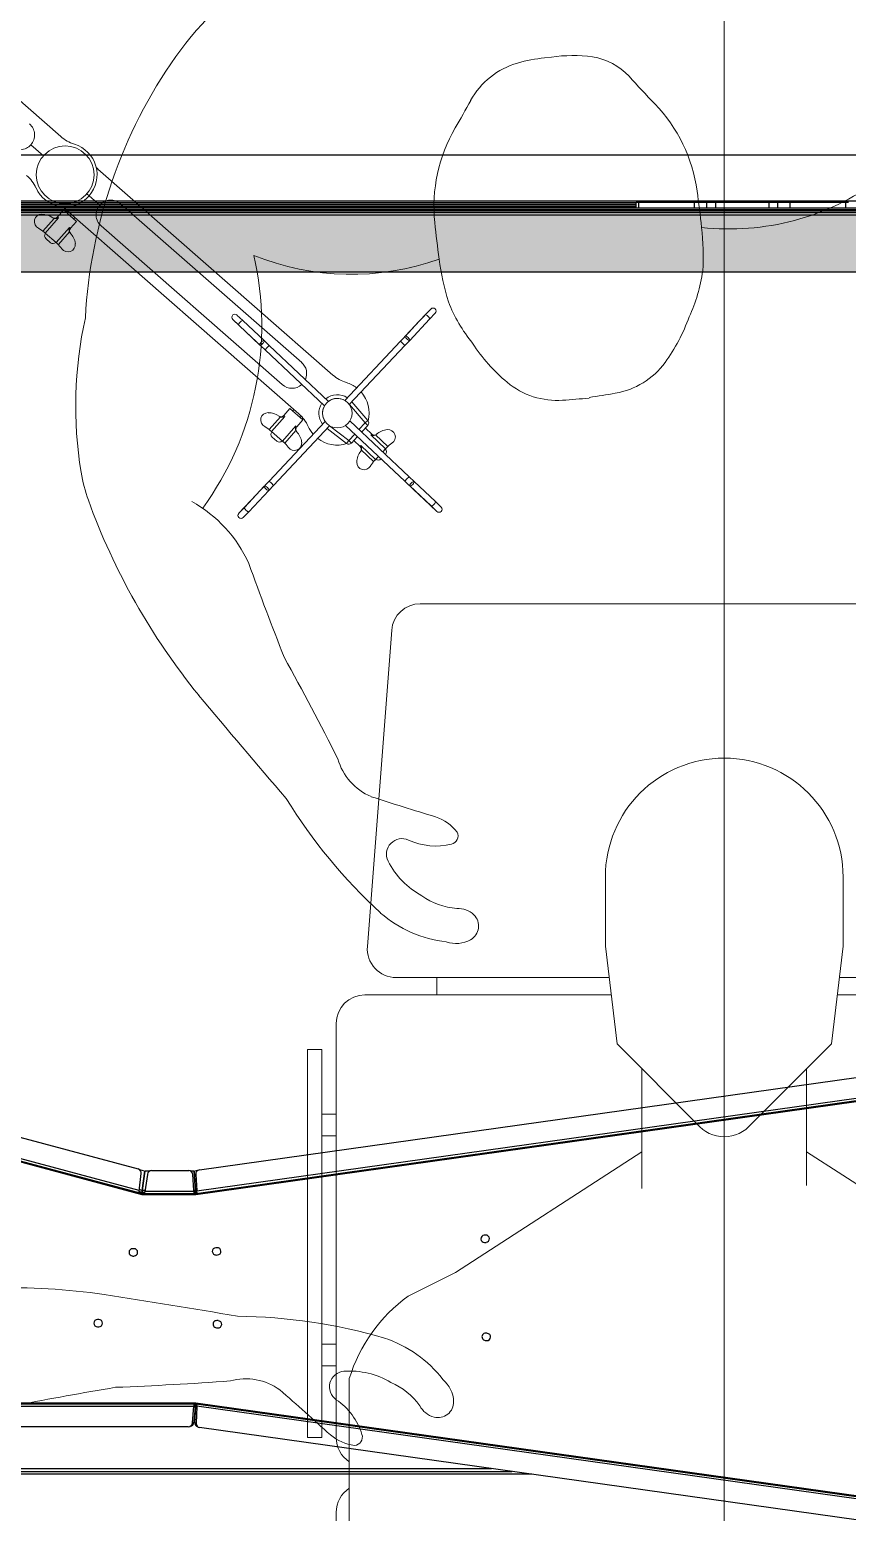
# Model space of a CAD drawing. Header units: millimetres. Extents: x 2822564 to 2991989, y -324396 to -253399.
# Drawn here: x 2904392 to 2904969, y -310681 to -309636 of the extents above; entities that cross this region are included whole.
import ezdxf

# ---------------------------------------------------------------- set-up
doc = ezdxf.new("R2010")
doc.units = ezdxf.units.MM
doc.linetypes.add('12017_XPLAN_GROUND$0$HIDDEN', pattern=[0.375, 0.25, -0.125])
for name, color, linetype, lineweight in [("'new furniture'", 252, 'Continuous', 9), ('ARCHMED-Fur-S', 8, 'Continuous', 9), ('bed', 31, 'Continuous', 5), ('coton tak bazo', 191, 'Continuous', 5), ('KATCHIN', 253, '12017_XPLAN_GROUND$0$HIDDEN', 5)]:
    doc.layers.add(name, color=color, linetype=linetype, lineweight=lineweight)
doc.layers.add('LAF Detail', color=7, linetype='Continuous')
doc.styles.add('DIM METRES', font='italic8.shx', dxfattribs={"width": 0.53})
doc.styles.add('متر', font='italic.shx')
doc.dimstyles.new('metres', dxfattribs={"dimtxt": 0.18, "dimasz": 0.05, "dimexe": 0.1, "dimexo": 0.1, "dimgap": 0.01, "dimtad": 0, "dimzin": 0, "dimdsep": 46, "dimtxsty": 'DIM METRES', "dimcen": 0.09, "dimclrd": 256, "dimclre": 256, "dimclrt": 3, "dimadec": 0, "dimazin": 0, "dimtfac": 1, "dimtofl": 0, "dimtmove": 0, "dimatfit": 3, "dimfxl": 1, "dimtolj": 1, "dimtzin": 0, "dimarcsym": 0})

# ---------------------------------------------------------------- blocks, each defined once
blk = doc.blocks.new('fff')
at = {"layer": 'coton tak bazo', "ltscale": 0.039792}
blk.add_line((-1.2521, -0.1153), (-1.3038, -0.0699), dxfattribs=at)
at = {"layer": 'coton tak bazo', "ltscale": 0.007934}
for p, q in [((-1.2663, -0.131), (-1.2766, -0.122)), ((-1.2766, -0.122), (-1.2663, -0.131))]:
    blk.add_line(p, q, dxfattribs=at)
at = {"layer": 'coton tak bazo', "ltscale": 0.148429}
blk.add_line((-1.2218, -0.1419), (-1.0288, -0.3108), dxfattribs=at)
at = {"layer": 'coton tak bazo', "ltscale": 0.0014}
blk.add_line((-1.2306, -0.1622), (-1.2288, -0.1638), dxfattribs=at)
blk.add_line((-1.2306, -0.1622), (-1.2288, -0.1638), dxfattribs=at)
at = {"layer": 'coton tak bazo', "ltscale": 0.006708}
for p, q in [((-1.2288, -0.1638), (-1.2201, -0.1715)), ((-1.2201, -0.1715), (-1.2288, -0.1638))]:
    blk.add_line(p, q, dxfattribs=at)
at = {"layer": 'coton tak bazo', "ltscale": 0.008026}
for p, q in [((-1.2668, -0.1928), (-1.2576, -0.1824)), ((-1.254, -0.2039), (-1.2449, -0.1935)), ((-1.081, -0.3556), (-1.0719, -0.3451)), ((-1.0683, -0.3667), (-1.0592, -0.3563)), ((-0.9838, -0.3695), (-0.9939, -0.36)), ((-0.9954, -0.3818), (-1.0055, -0.3723))]:
    blk.add_line(p, q, dxfattribs=at)
at = {"layer": 'coton tak bazo', "ltscale": 0.009625}
for p, q in [((-1.2648, -0.1944), (-1.2539, -0.1819)), ((-1.2559, -0.2022), (-1.245, -0.1897)), ((-1.0791, -0.3572), (-1.0682, -0.3447)), ((-1.0702, -0.365), (-1.0592, -0.3525)), ((-0.9855, -0.3713), (-0.9976, -0.3599)), ((-0.9937, -0.38), (-1.0058, -0.3686))]:
    blk.add_line(p, q, dxfattribs=at)
at = {"layer": 'coton tak bazo'}
for p, q in [((-1.2576, -0.1824), (-1.2572, -0.1825)), ((-1.2559, -0.1825), (-1.2553, -0.1824)), ((-1.2553, -0.1824), (-1.2548, -0.1823)), ((-1.2548, -0.1823), (-1.2539, -0.1819)), ((-1.2572, -0.1825), (-1.2567, -0.1825)), ((-1.2567, -0.1825), (-1.2563, -0.1825)), ((-1.2563, -0.1825), (-1.2559, -0.1825)), ((-1.2453, -0.1918), (-1.2452, -0.1912)), ((-1.2452, -0.1922), (-1.2453, -0.1918)), ((-1.2452, -0.1907), (-1.245, -0.1897)), ((-1.2452, -0.1912), (-1.2452, -0.1907)), ((-1.2452, -0.1926), (-1.2452, -0.1922)), ((-1.2451, -0.193), (-1.2452, -0.1926)), ((-1.2449, -0.1935), (-1.2451, -0.193)), ((-1.0719, -0.3451), (-1.0714, -0.3453)), ((-1.0714, -0.3453), (-1.071, -0.3453)), ((-1.071, -0.3453), (-1.0706, -0.3453)), ((-1.0706, -0.3453), (-1.0701, -0.3453)), ((-1.0701, -0.3453), (-1.0696, -0.3452)), ((-1.0696, -0.3452), (-1.0691, -0.3451)), ((-1.0691, -0.3451), (-1.0682, -0.3447)), ((-1.0595, -0.3535), (-1.0592, -0.3525)), ((-1.0595, -0.354), (-1.0595, -0.3535)), ((-1.0595, -0.3546), (-1.0595, -0.354)), ((-1.0595, -0.355), (-1.0595, -0.3546)), ((-1.0595, -0.3554), (-1.0595, -0.355)), ((-1.0594, -0.3558), (-1.0595, -0.3554)), ((-1.0592, -0.3563), (-1.0594, -0.3558)), ((-0.9967, -0.3602), (-0.9976, -0.3599)), ((-0.9962, -0.3603), (-0.9967, -0.3602)), ((-0.9956, -0.3603), (-0.9962, -0.3603)), ((-0.9952, -0.3603), (-0.9956, -0.3603)), ((-0.9948, -0.3603), (-0.9952, -0.3603)), ((-0.9943, -0.3602), (-0.9948, -0.3603)), ((-0.9939, -0.36), (-0.9943, -0.3602)), ((-1.0054, -0.3695), (-1.0058, -0.3686)), ((-1.0055, -0.3723), (-1.0053, -0.3719)), ((-1.0053, -0.37), (-1.0054, -0.3695)), ((-1.0053, -0.3706), (-1.0053, -0.37)), ((-1.0052, -0.371), (-1.0053, -0.3706)), ((-1.0053, -0.3714), (-1.0052, -0.371)), ((-1.0053, -0.3719), (-1.0053, -0.3714))]:
    blk.add_line(p, q, dxfattribs=at)
at = {"layer": 'coton tak bazo', "ltscale": 0.004428}
for p, q in [((-1.2497, -0.1755), (-1.2548, -0.1812)), ((-1.2391, -0.1848), (-1.2442, -0.1905)), ((-1.0534, -0.3476), (-1.0585, -0.3533))]:
    blk.add_line(p, q, dxfattribs=at)
at = {"layer": 'coton tak bazo', "ltscale": 0.008167}
for p, q in [((-1.2497, -0.1755), (-1.2391, -0.1848)), ((-1.0534, -0.3476), (-1.064, -0.3383))]:
    blk.add_line(p, q, dxfattribs=at)
at = {"layer": 'coton tak bazo', "ltscale": 0.14843}
blk.add_line((-1.0567, -0.3427), (-1.2496, -0.1737), dxfattribs=at)
at = {"layer": 'coton tak bazo', "ltscale": 0.00079851}
for p, q in [((-1.2466, -0.1764), (-1.2475, -0.1775)), ((-1.2405, -0.1817), (-1.2414, -0.1828))]:
    blk.add_line(p, q, dxfattribs=at)
at = {"layer": 'coton tak bazo', "ltscale": 0.114333}
for p, q in [((-1.0544, -0.3005), (-1.203, -0.1703)), ((-1.219, -0.1885), (-1.0703, -0.3187))]:
    blk.add_line(p, q, dxfattribs=at)
at = {"layer": 'coton tak bazo', "ltscale": 0.000658289}
for p, q in [((-1.2657, -0.1937), (-1.2648, -0.1944)), ((-1.0693, -0.3658), (-1.0702, -0.365))]:
    blk.add_line(p, q, dxfattribs=at)
at = {"layer": 'coton tak bazo', "ltscale": 0.00685}
for p, q in [((-1.2648, -0.1944), (-1.2559, -0.2022)), ((-1.0702, -0.365), (-1.0791, -0.3572))]:
    blk.add_line(p, q, dxfattribs=at)
at = {"layer": 'coton tak bazo', "ltscale": 0.002916}
blk.add_line((-1.2605, -0.2023), (-1.2643, -0.1989), dxfattribs=at)
at = {"layer": 'coton tak bazo', "ltscale": 0.000658264}
blk.add_line((-1.2559, -0.2022), (-1.2551, -0.203), dxfattribs=at)
at = {"layer": 'coton tak bazo', "ltscale": 0.008443}
blk.add_line((-1.1109, -0.2653), (-1.1003, -0.2753), dxfattribs=at)
at = {"layer": 'coton tak bazo', "ltscale": 0.003829}
for p, q in [((-1.1061, -0.2698), (-1.1109, -0.2653)), ((-0.953, -0.2615), (-0.9485, -0.2567)), ((-1.0978, -0.4229), (-1.1023, -0.4277)), ((-0.9447, -0.4146), (-0.9399, -0.4191))]:
    blk.add_line(p, q, dxfattribs=at)
at = {"layer": 'coton tak bazo', "ltscale": 0.003855}
for p, q in [((-1.1026, -0.2662), (-1.1075, -0.2616)), ((-0.9494, -0.265), (-0.9448, -0.2602)), ((-0.9482, -0.4182), (-0.9434, -0.4228))]:
    blk.add_line(p, q, dxfattribs=at)
at = {"layer": 'coton tak bazo', "ltscale": 0.01382}
for p, q in [((-1.0852, -0.2825), (-1.1026, -0.2662)), ((-1.0887, -0.2862), (-1.1061, -0.2698)), ((-0.9621, -0.3982), (-0.9447, -0.4146)), ((-0.9656, -0.4018), (-0.9482, -0.4182))]:
    blk.add_line(p, q, dxfattribs=at)
at = {"layer": 'coton tak bazo', "ltscale": 0.013819}
for p, q in [((-0.9694, -0.2789), (-0.953, -0.2615)), ((-0.9658, -0.2824), (-0.9494, -0.265)), ((-1.0851, -0.402), (-1.1014, -0.4194)), ((-1.0814, -0.4055), (-1.0978, -0.4229))]:
    blk.add_line(p, q, dxfattribs=at)
at = {"layer": 'coton tak bazo', "ltscale": 0.006954}
for p, q in [((-0.9667, -0.2761), (-0.9585, -0.2673)), ((-1.0915, -0.2835), (-1.1003, -0.2753)), ((-1.0878, -0.4049), (-1.096, -0.4136)), ((-0.9627, -0.4046), (-0.954, -0.4128))]:
    blk.add_line(p, q, dxfattribs=at)
at = {"layer": 'coton tak bazo', "ltscale": 0.008444}
blk.add_line((-0.9485, -0.2567), (-0.9585, -0.2673), dxfattribs=at)
at = {"layer": 'coton tak bazo', "ltscale": 0.005609}
blk.add_line((-0.9734, -0.2831), (-0.9667, -0.2761), dxfattribs=at)
at = {"layer": 'coton tak bazo', "ltscale": 0.005608}
blk.add_line((-1.0845, -0.2902), (-1.0915, -0.2835), dxfattribs=at)
at = {"layer": 'coton tak bazo', "ltscale": 0.0033}
for p, q in [((-1.0811, -0.2865), (-1.0852, -0.2825)), ((-0.9697, -0.2865), (-0.9658, -0.2824))]:
    blk.add_line(p, q, dxfattribs=at)
at = {"layer": 'coton tak bazo', "ltscale": 0.001387}
for p, q in [((-1.0829, -0.2884), (-1.0845, -0.2902)), ((-0.9716, -0.2847), (-0.9734, -0.2831)), ((-1.0792, -0.3996), (-1.0775, -0.4013)), ((-0.968, -0.396), (-0.9663, -0.3942))]:
    blk.add_line(p, q, dxfattribs=at)
at = {"layer": 'coton tak bazo', "ltscale": 0.03879}
blk.add_line((-1.0357, -0.3361), (-1.0845, -0.2902), dxfattribs=at)
at = {"layer": 'coton tak bazo', "ltscale": 0.00153}
for p, q in [((-1.0829, -0.2884), (-1.0811, -0.2865)), ((-0.9716, -0.2847), (-0.9697, -0.2865)), ((-0.968, -0.396), (-0.9698, -0.3979))]:
    blk.add_line(p, q, dxfattribs=at)
at = {"layer": 'coton tak bazo', "ltscale": 0.038744}
blk.add_line((-1.0323, -0.3324), (-1.0811, -0.2865), dxfattribs=at)
at = {"layer": 'coton tak bazo', "ltscale": 0.038594}
blk.add_line((-1.0191, -0.3317), (-0.9734, -0.2831), dxfattribs=at)
at = {"layer": 'coton tak bazo', "ltscale": 0.038571}
blk.add_line((-1.0154, -0.3351), (-0.9697, -0.2865), dxfattribs=at)
at = {"layer": 'coton tak bazo', "ltscale": 0.004429}
blk.add_line((-1.064, -0.3383), (-1.0691, -0.344), dxfattribs=at)
at = {"layer": 'coton tak bazo', "ltscale": 0.000879089}
blk.add_line((-1.0608, -0.3391), (-1.0618, -0.3403), dxfattribs=at)
at = {"layer": 'coton tak bazo', "ltscale": 0.01156}
blk.add_line((-1.0153, -0.335), (-1.0023, -0.3501), dxfattribs=at)
at = {"layer": 'coton tak bazo', "ltscale": 0.011741}
blk.add_line((-1.0133, -0.3328), (-1, -0.3482), dxfattribs=at)
at = {"layer": 'coton tak bazo', "ltscale": 0.038835}
blk.add_line((-1.0351, -0.349), (-1.0812, -0.3978), dxfattribs=at)
at = {"layer": 'coton tak bazo', "ltscale": 0.038803}
blk.add_line((-1.0315, -0.3525), (-1.0775, -0.4013), dxfattribs=at)
at = {"layer": 'coton tak bazo', "ltscale": 0.000811807}
blk.add_line((-1.0548, -0.3445), (-1.0557, -0.3456), dxfattribs=at)
at = {"layer": 'coton tak bazo', "ltscale": 0.011441}
blk.add_line((-1.0315, -0.3525), (-1.0158, -0.3645), dxfattribs=at)
at = {"layer": 'coton tak bazo', "ltscale": 0.038664}
blk.add_line((-1.0184, -0.3521), (-0.9698, -0.3979), dxfattribs=at)
at = {"layer": 'coton tak bazo', "ltscale": 0.038608}
blk.add_line((-1.0149, -0.3485), (-0.9663, -0.3942), dxfattribs=at)
at = {"layer": 'coton tak bazo', "ltscale": 0.004314}
for p, q in [((-1.0023, -0.3501), (-1.0074, -0.3556)), ((-1.0001, -0.3522), (-1.0052, -0.3576))]:
    blk.add_line(p, q, dxfattribs=at)
at = {"layer": 'coton tak bazo', "ltscale": 0.00175}
for p, q in [((-1.0023, -0.3501), (-1, -0.3482)), ((-1.0023, -0.3501), (-1.0001, -0.3522)), ((-1.0177, -0.3669), (-1.0158, -0.3645)), ((-1.0158, -0.3645), (-1.0136, -0.3666))]:
    blk.add_line(p, q, dxfattribs=at)
at = {"layer": 'coton tak bazo', "ltscale": 0.000657886}
blk.add_line((-1.0791, -0.3572), (-1.08, -0.3565), dxfattribs=at)
at = {"layer": 'coton tak bazo', "ltscale": 0.002917}
blk.add_line((-1.0785, -0.3617), (-1.0748, -0.3651), dxfattribs=at)
at = {"layer": 'coton tak bazo', "ltscale": 0.011621}
blk.add_line((-1.0336, -0.3547), (-1.0177, -0.3669), dxfattribs=at)
at = {"layer": 'coton tak bazo', "ltscale": 0.004195}
for p, q in [((-1.0109, -0.3592), (-1.0158, -0.3645)), ((-1.0086, -0.3613), (-1.0136, -0.3666))]:
    blk.add_line(p, q, dxfattribs=at)
at = {"layer": 'coton tak bazo', "ltscale": 0.004149}
blk.add_line((-1.0117, -0.3645), (-1.0065, -0.3694), dxfattribs=at)
at = {"layer": 'coton tak bazo', "ltscale": 0.004148}
blk.add_line((-1.002, -0.3543), (-0.9968, -0.3592), dxfattribs=at)
at = {"layer": 'coton tak bazo', "ltscale": 0.002026}
blk.add_line((-0.9879, -0.3739), (-0.9855, -0.3713), dxfattribs=at)
at = {"layer": 'coton tak bazo', "ltscale": 5.97837e-05}
blk.add_line((-0.9857, -0.3759), (-0.9857, -0.376), dxfattribs=at)
at = {"layer": 'coton tak bazo', "ltscale": 0.000658272}
for p, q in [((-0.9855, -0.3713), (-0.9848, -0.3705)), ((-0.9944, -0.3808), (-0.9937, -0.38))]:
    blk.add_line(p, q, dxfattribs=at)
at = {"layer": 'coton tak bazo', "ltscale": 0.001907}
blk.add_line((-0.9937, -0.38), (-0.9914, -0.3776), dxfattribs=at)
at = {"layer": 'coton tak bazo', "ltscale": 0.005607}
for p, q in [((-1.0812, -0.3978), (-1.0878, -0.4049)), ((-0.9698, -0.3979), (-0.9627, -0.4046))]:
    blk.add_line(p, q, dxfattribs=at)
at = {"layer": 'coton tak bazo', "ltscale": 0.003358}
for p, q in [((-1.0775, -0.4013), (-1.0814, -0.4055)), ((-0.9663, -0.3942), (-0.9621, -0.3982))]:
    blk.add_line(p, q, dxfattribs=at)
at = {"layer": 'coton tak bazo', "ltscale": 0.001529}
blk.add_line((-1.0792, -0.3996), (-1.0812, -0.3978), dxfattribs=at)
at = {"layer": 'coton tak bazo', "ltscale": 0.008414}
for p, q in [((-0.9434, -0.4228), (-0.954, -0.4128)), ((-1.106, -0.4242), (-1.096, -0.4136))]:
    blk.add_line(p, q, dxfattribs=at)
at = {"layer": 'coton tak bazo', "ltscale": 0.003856}
blk.add_line((-1.1014, -0.4194), (-1.106, -0.4242), dxfattribs=at)
at = {"layer": 'coton tak bazo'}
for centre, radius in [((-1.2485, -0.1466), 0.0237), ((-1.0252, -0.3421), 0.0121)]:
    blk.add_circle(centre, radius, dxfattribs=at)
for centre, radius, start, end in [((-1.2857, -0.114), 0.0121, 318.7602, 48.7613), ((-1.2322, -0.0925), 0.0302, 228.7608, 253.1565), ((-1.2485, -0.1466), 0.0262, 318.7621, 73.1551), ((-1.2857, -0.114), 0.0121, 228.7608, 318.7608), ((-1.1984, -0.1152), 0.0354, 226.0764, 228.7564), ((-1.3, -0.1698), 0.0302, 24.365, 48.7608), ((-1.2485, -0.1466), 0.0262, 204.365, 318.7608), ((-1.211, -0.1794), 0.0121, 48.7933, 138.7964), ((-1.2677, -0.185), 0.00607, 90.0033, 243.0268), ((-1.2677, -0.1942), 0.0153, 53.6495, 90.0033), ((-1.2571, -0.1792), 0.00302, 234.611, 318.795), ((-1.2567, -0.1792), 0.00325, 233.6753, 253.1711), ((-1.2597, -0.1888), 0.00902, 49.8321, 57.0858), ((-1.2729, -0.2004), 0.0354, 48.8206, 51.5034), ((-1.211, -0.1794), 0.0121, 138.7938, 228.7959), ((-1.2832, -0.2137), 0.0266, 48.7949, 61.2835), ((-1.251, -0.1964), 0.00902, 40.5019, 47.7607), ((-1.2419, -0.1925), 0.00302, 138.7949, 222.9787), ((-1.2419, -0.1921), 0.00325, 204.4201, 223.9129), ((-1.2553, -0.205), 0.0153, 7.5864, 43.9404), ((-1.2623, -0.1967), 0.00302, 138.7949, 228.7949), ((-1.2585, -0.2), 0.00302, 228.7949, 318.7949), ((-1.2726, -0.223), 0.0266, 36.3062, 48.7949), ((-1.2462, -0.2038), 0.00607, 214.563, 7.5864), ((-1.1092, -0.2634), 0.00252, 133.8419, 226.6625), ((-1.1092, -0.2634), 0.00252, 46.761, 133.9201), ((-0.9467, -0.2584), 0.00252, 43.8419, 136.6625), ((-0.9467, -0.2584), 0.00252, 316.761, 43.9201), ((-1.0624, -0.3096), 0.0121, 336.0537, 48.7964), ((-1.0089, -0.2881), 0.0302, 228.795, 253.1905), ((-1.0624, -0.3096), 0.0121, 228.7939, 311.8127), ((-1.0252, -0.3421), 0.0151, 57.1304, 128.3016), ((-1.0252, -0.3421), 0.0262, 52.6973, 73.1865), ((-1.0252, -0.3421), 0.0262, 345.9984, 41.6625), ((-1.0252, -0.3421), 0.0151, 147.4929, 217.0856), ((-1.0252, -0.3421), 0.0121, 150.2336, 214.6462), ((-1.0252, -0.3421), 0.0121, 59.7759, 125.2715), ((-1.0819, -0.3477), 0.00607, 90.0033, 243.0268), ((-1.0819, -0.357), 0.0153, 53.6494, 90.0033), ((-1.0713, -0.342), 0.00302, 234.6111, 318.7949), ((-1.071, -0.342), 0.00325, 233.6769, 253.1697), ((-1.074, -0.3516), 0.00902, 49.8291, 57.0879), ((-1.0653, -0.3592), 0.00902, 40.504, 47.7577), ((-1.0766, -0.3654), 0.0302, 24.3992, 48.7948), ((-1.0023, -0.3501), 0.00302, 316.7134, 40.8222), ((-1.0975, -0.3765), 0.0266, 48.7949, 61.2835), ((-1.0766, -0.3595), 0.00302, 138.7949, 228.7949), ((-1.0728, -0.3628), 0.00302, 228.7949, 318.7949), ((-1.0562, -0.3553), 0.00302, 138.7948, 222.9788), ((-1.0562, -0.3549), 0.00325, 204.4187, 223.9145), ((-1.0696, -0.3678), 0.0153, 7.5864, 43.9403), ((-1.0252, -0.3421), 0.0262, 204.4019, 221.1794), ((-1.0252, -0.3421), 0.0262, 232.214, 287.432), ((-1.0252, -0.3421), 0.0262, 300.7752, 301.0935), ((-1.0252, -0.3421), 0.0262, 332.3364, 332.6524), ((-0.9912, -0.3662), 0.00902, 128.4204, 135.6792), ((-0.9947, -0.357), 0.00302, 226.7134, 310.8972), ((-0.9951, -0.357), 0.00325, 292.3386, 311.8314), ((-0.9827, -0.3708), 0.0153, 95.505, 131.8589), ((-0.9836, -0.3616), 0.00607, 302.4815, 95.505), ((-1.0868, -0.3857), 0.0266, 36.3062, 48.7949), ((-1.0604, -0.3666), 0.00607, 214.563, 7.5864), ((-1.0158, -0.3645), 0.00302, 232.6047, 316.7134), ((-0.994, -0.3828), 0.0153, 141.568, 177.9219), ((-0.9991, -0.3746), 0.00902, 137.7506, 145.0043), ((-1.0085, -0.3716), 0.00302, 322.5295, 46.7135), ((-1.0085, -0.3713), 0.00325, 321.5938, 341.0896), ((-0.9879, -0.3738), 0.00302, 316.7134, 46.7134), ((-0.9654, -0.3887), 0.0266, 124.2248, 136.7134), ((-1.0032, -0.3825), 0.00607, 177.9219, 330.9453), ((-0.9751, -0.399), 0.0266, 136.7134, 149.2021), ((-0.9913, -0.3775), 0.00302, 226.7134, 314.7652), ((-1.1042, -0.426), 0.00252, 136.761, 223.9201), ((-0.9417, -0.4209), 0.00252, 226.761, 313.9201), ((-0.9416, -0.4209), 0.00252, 313.8419, 46.6625), ((-1.1042, -0.426), 0.00252, 223.8419, 316.6625)]:
    blk.add_arc(centre, radius, start, end, dxfattribs=at)
for centre, major_axis, start_param, end_param in [((-1.1043, -0.268), (-0.00175, -0.00182), 4.666969, 6.286614), ((-1.1043, -0.268), (0.00175, 0.00182), 0.003429, 1.525376), ((-0.9512, -0.2633), (0.00182, -0.00175), 0.003429, 3.145021), ((-0.9676, -0.2806), (0.00182, -0.00175), 3.145021, 4.666969), ((-0.9676, -0.2806), (0.00182, -0.00175), 0.003429, 3.145021), ((-1.087, -0.2844), (0.00175, 0.00182), 0.003429, 3.145021), ((-1.087, -0.2844), (0.00175, 0.00182), 3.145021, 4.666969), ((-1.087, -0.2844), (0.00175, 0.00182), 4.666969, 6.286614), ((-0.9676, -0.2806), (0.00182, -0.00175), 4.666969, 6.286614), ((-0.9639, -0.4), (-0.00175, -0.00182), 4.666969, 6.286614), ((-0.9639, -0.4), (-0.00175, -0.00182), 0.003429, 3.145021), ((-0.9639, -0.4), (-0.00175, -0.00182), 3.145021, 4.666969), ((-1.0832, -0.4037), (-0.00182, 0.00175), 0.003429, 3.145021), ((-1.0832, -0.4037), (-0.00182, 0.00175), 4.666969, 6.286614), ((-1.0832, -0.4037), (-0.00182, 0.00175), 3.145021, 4.666969), ((-1.0996, -0.4211), (-0.00182, 0.00175), 0.003429, 1.525376), ((-1.0996, -0.4211), (0.00182, -0.00175), 4.666969, 6.286614), ((-0.9465, -0.4164), (-0.00175, -0.00182), 0.003429, 3.145021)]:
    blk.add_ellipse(centre, major_axis=major_axis, ratio=0.319365, start_param=start_param, end_param=end_param, dxfattribs=at)
blk = doc.blocks.new('*D20')
at = {"lineweight": -2, "transparency": 16777216}
for p, q in [((-64.1, -1089.6), (-64.1, -1089.9)), ((-64.1, -1089.8), (-32.3, -1089.8)), ((0, -1089.8), (-31.8, -1089.8)), ((0, -1089.6), (0, -1089.9))]:
    blk.add_line(p, q, dxfattribs=at)
at = {"transparency": 16777216}
for points in [[(-64.1, -1089.7), (-64.1, -1089.8), (-64.1, -1089.8)], [(0, -1089.7), (0, -1089.8), (0, -1089.8)]]:
    blk.add_solid(points, dxfattribs=at)
at = {"layer": 'Defpoints', "color": 0, "transparency": 16777216}
for p in [(0, 997.5), (-64.1, -1042.5), (-64.1, -1089.8)]:
    blk.add_point(p, dxfattribs=at)
at = {"transparency": 16777216, "insert": (-32.1, -1089.8), "char_height": 0.15, "attachment_point": 5, "style": 'متر'}
blk.add_mtext('\\A1;64.11', dxfattribs=at)
blk = doc.blocks.new('N_1210DE-00037-200612191001')
at = {"layer": 'ARCHMED-Fur-S'}
blk.add_line((0.56, 10.848), (0.121, 10.86), dxfattribs=at)
for centre, radius, start, end in [((-9.855, 59.081), 7.789, 101.90429, 136.25202), ((-10.669, 64.953), 1.92, 66.21196, 114.37964), ((-10.298, 65.795), 1, 319.5394, 66.21196), ((-10.638, 66.085), 1.446, 271.68318, 319.5394), ((10.289, 41.226), 34.702, 137.95474, 153.73238), ((-9.819, 60.246), 4.461, 100.02537, 130.95898), ((-9.892, 59.315), 5.159, 123.54411, 158.49239), ((20.991, 61.191), 1, 88.76492, 172.90642), ((20.931, 58.367), 3.825, 48.85039, 88.76492), ((-13.761, 60.84), 1, 158.49239, 300.23354), ((22.444, 61.01), 2.464, 172.90642, 179.78852), ((20.98, 61.016), 1, 179.78852, 240.11793), ((15.565, 51.387), 12.623, 31.54073, 51.35875), ((-11.162, 56.379), 4.163, 81.46629, 120.23354), ((-10.601, 59.969), 0.53, 337.33038, 83.8286), ((15.898, 52.17), 9.202, 5.68717, 60.11793), ((-12.607, 61.358), 2.961, 294.23222, 327.44071), ((63.826, -126.759), 200.093, 112.08086, 113.32409), ((2.291, 47.61), 26.178, 12.39385, 23.36147), ((552.983, -349.481), 702.958, 144.71444, 145.421556), ((-13.628, 53.713), 3.717, 118.42029, 169.8089), ((20.801, 55.338), 0.5, 77.62015, 181.33563), ((22.107, 55.369), 1.806, 181.33563, 206.5549), ((20.586, 54.358), 1.503, 23.73983, 77.62015), ((-223.277, 135.675), 221.455, 336.55422, 338.46087), ((-14.181, 41.21), 37.154, 16.42338, 21.0597), ((28.566, 58.724), 7.599, 209.65602, 231.78507), ((24.375, 53.224), 0.694, 222.76954, 348.16837), ((51.061, 56.24), 23.396, 187.39637, 196.34155), ((25.705, 53.445), 4.586, 202.1614, 230.23054), ((10.05, 25.536), 43.103, 146.26804, 165.45579), ((-3.608, 29.733), 33.217, 34.78629, 37.42675), ((38.206, 52.471), 10, 196.34155, 212.01654), ((15.46, 42.979), 10, 17.01037, 34.78629), ((190.55, -13.648), 219.368, 163.7977, 165.47646), ((67.614, 70.86), 44.684, 212.01654, 218.63952), ((-4.695, 36.813), 31.077, 11.5595, 17.01037), ((63.293, 51.92), 38.577, 193.30853, 204.21752), ((-9.278, 11.977), 52.182, 24.59097, 36.4206), ((-29.752, 44.023), 8.376, 303.88537, 341.49979), ((-39.406, 24.402), 19.945, 352.27503, 41.28894), ((-21.993, 33.849), 10, 165.45579, 176.09594), ((51.584, 42.589), 24.354, 195.46257, 204.47153), ((-5.76, 32.741), 26.271, 176.09594, 197.83908), ((32.683, 31), 6.113, 334.30848, 26.12847), ((-0.659, 27.828), 5, 91.36263, 135.24487), ((0.881, -36.919), 69.765, 89.9546, 91.36263), ((-2.659, -36.827), 69.725, 85.65168, 87.04489), ((2.248, 27.712), 5, 41.60802, 85.65168), ((32.893, 32.817), 3.49, 185.20737, 247.93086), ((3.863, 23.343), 11.369, 135.24487, 152.17878), ((-2.484, 23.51), 11.329, 24.81846, 41.60802), ((37.626, 16.357), 16.588, 117.78306, 167.22669), ((2.337, 22.996), 10.232, 146.4549, 163.79385), ((-0.977, 23.082), 10.192, 13.22508, 30.56404), ((261.405, -48.139), 235.955, 161.08496, 163.30533), ((8.218, 22.557), 16.048, 168.15443, 178.16061), ((-6.873, 22.952), 16.008, 358.84023, 8.84641), ((0.958, 29.385), 32.07, 188.41204, 220.503), ((-11.96, 6.897), 16.696, 75.65071, 117.39157), ((78.576, 19.849), 86.458, 177.86379, 179.42469), ((12.407, 6.7), 16.262, 59.3154, 101.61706), ((-77.316, 23.932), 86.458, 357.57555, 359.13621), ((2.122, 20.617), 10, 179.42469, 215.59489), ((-0.927, 20.697), 10, 321.40494, 357.57555), ((18.42, 17.363), 4.032, 41.32631, 55.48203), ((25.817, 22.517), 10, 332.26814, 343.30533), ((-5.254, 38.852), 45.103, 313.9831, 332.26814), ((-70.28, -31.208), 79.039, 34.12987, 35.59489), ((68.664, -34.846), 79.039, 141.40494, 143.16181), ((-0.716, 15.944), 5, 214.12987, 259.4252), ((2.151, 15.068), 4.121, 284.5708, 322.19382), ((0.196, 20.827), 9.967, 259.4252, 269.56952), ((1.008, 20.805), 9.967, 267.42824, 282.63278), ((-5.987, 23.849), 23.196, 221.2473, 263.4196), ((19.123, 13.593), 10, 296.99133, 313.9831), ((4.906, 41.506), 41.324, 275.22336, 296.99133), ((1.822, 69.725), 69.709, 261.3637, 275.63633)]:
    blk.add_arc(centre, radius, start, end, dxfattribs=at)
blk = doc.blocks.new('LAF')
at = {"layer": 'LAF Detail'}
h = blk.add_hatch(color=1, dxfattribs=at)
h.dxf.hatch_style = 1
h.paths.add_polyline_path([(1750, 1297.5), (-1750, 1297.5), (-1750, 1257.5), (1750, 1257.5)])
h.paths.add_polyline_path([(-1257.5, 1750), (-1297.5, 1750), (-1297.5, 1297.5), (-1257.5, 1297.5)])
h.paths.add_polyline_path([(1297.5, 1750), (1257.5, 1750), (1257.5, 1297.5), (1297.5, 1297.5)])
h.paths.add_polyline_path([(1297.5, -1297.5), (1257.5, -1297.5), (1257.5, -1750), (1297.5, -1750)])
h.paths.add_polyline_path([(1750, -1257.5), (-1750, -1257.5), (-1750, -1297.5), (1750, -1297.5)])
h.paths.add_polyline_path([(-1257.5, -1297.5), (-1297.5, -1297.5), (-1297.5, -1750), (-1257.5, -1750)])
h.paths.add_polyline_path([(2764.7, 1882.3), (2614.7, 1882.3), (2614.7, 1842.3), (2068.7, 1842.3), (2068.7, 1882.3), (1918.7, 1882.3), (1918.7, 567.3), (2068.7, 567.3), (2068.7, 604.8), (2183, 604.8), (2183, 609.8), (2063, 609.8), (2063, 637.3), (2183, 637.3), (2183, 607.3), (2614.7, 607.3), (2614.7, 567.3), (2764.7, 567.3)])
h.paths.add_polyline_path([(1958.7, 1802.3), (2724.7, 1802.3), (2724.7, 913.3), (2183, 913.3), (2183, 883.3), (2063, 883.3), (2063, 913.3), (1958.7, 913.3)], flags=16)
h.paths.add_polyline_path([(1958.9, 1526.8, 1), (1964, 1526.8, 1)], flags=0)
h.paths.add_polyline_path([(1958.9, 1314.6, 1), (1964, 1314.6, 1)], flags=0)
h.paths.add_polyline_path([(2151, 1529.4), (2152, 1529.4, -1), (2152, 1524.2), (2151, 1524.2, -1)], flags=0)
h.paths.add_polyline_path([(2148.9, 1526.8, -1), (2154, 1526.8, -1)], flags=0)
h.paths.add_polyline_path([(2151, 1317.2), (2152, 1317.2, -1), (2152, 1312), (2151, 1312, -1)], flags=0)
h.paths.add_polyline_path([(2154, 1314.6, -1), (2148.9, 1314.6, -1)], flags=0)
h.paths.add_polyline_path([(2000, 1717.6), (2001.5, 1718.9, -1), (2004.9, 1715), (2003.4, 1713.7, -1)], flags=0)
h.paths.add_polyline_path([(2257.9, 1477.7), (2257.9, 1478.7, -1), (2263.1, 1478.7), (2263.1, 1477.7, -1)], flags=0)
h.paths.add_polyline_path([(2257.9, 1363.7, -1), (2263.1, 1363.7), (2263.1, 1362.7, -1), (2257.9, 1362.7)], flags=0)
h.paths.add_polyline_path([(2562.4, 1106.3), (2724.7, 1249.4), (2724.7, 1249.7), (2562.1, 1106.3)], flags=0)
h.paths.add_polyline_path([(2556.8, 1105.2), (2557, 1105.2), (2557.2, 1105.3, 0.093249)], flags=0)
h.paths.add_polyline_path([(2308.7, 1100.3), (2551.5, 1100.3), (2555.3, 1103.7), (2555.3, 1104.3, -0.414214), (2557.3, 1106.3), (2557.3, 1105.2, 0.12943), (2555.3, 1104.3), (2555.3, 1100.4), (2552.5, 1097.8), (2544.7, 1097.8), (2544.7, 1096.6), (2326.7, 1096.6), (2307.7, 1096.6, 0.414214), (2306.5, 1095.3), (2306.5, 1036.7, 0.080761), (2306.5, 1036.3), (2306.5, 1036.3), (2330.5, 914.1), (2357.5, 914.1), (2544.1, 914.1), (2544.1, 913.8), (2544.1, 913.3), (2543.7, 913.3), (2419.6, 913.8), (2366, 913.8), (2357.6, 914.1), (2357.6, 913.3), (2357.5, 913.3), (2357.5, 914.1), (2327.5, 914.1), (2303.5, 1036.3), (1958.7, 1036.3), (1958.7, 1036.9), (2303, 1036.9), (2303, 1096.6), (2326.5, 1096.6), (2326.5, 1097.8), (2308.7, 1097.8)], flags=0)
h.paths.add_polyline_path([(2305.2, 1036.7, 0.09518), (2305.4, 1035.8, 0.113938), (2303.6, 1035.9), (2305.2, 1036.1)], flags=0)
h.paths.add_polyline_path([(2257.9, 1592.7), (2257.9, 1593.7, -1), (2263.1, 1593.7), (2263.1, 1592.7, -1)], flags=0)
h.paths.add_polyline_path([(2058.1, 1768.8), (2059.6, 1770.2, -1), (2063, 1766.3), (2061.5, 1764.9, -1)], flags=0)
h.paths.add_polyline_path([(2263.1, 1248.7), (2263.1, 1247.7, -1), (2257.9, 1247.7), (2257.9, 1248.7, -1)], flags=0)
h.paths.add_polyline_path([(2444, 1411.7, 0.956183), (2444, 1429.7, -0.066402)], flags=0)
h.paths.add_polyline_path([(2426.8, 1429.7), (2427.6, 1429.7, 0.022091), (2426.8, 1429.7, 11.266721), (2426.8, 1411.7), (2427.6, 1411.7, -0.022091), (2426.8, 1411.7, -11.266721)], flags=0)
h.paths.add_polyline_path([(2426.6, 1420.7, -1), (2326.6, 1420.7, -1)], flags=0)
h.paths.add_polyline_path([(2339.5, 1461.4, -1), (2332.5, 1461.4, -1)], flags=0)
h.paths.add_polyline_path([(2338.5, 1461.4, -1), (2333.5, 1461.4, -1)], flags=0)
h.paths.add_polyline_path([(2339.5, 1380, -1), (2332.5, 1380, -1)], flags=0)
h.paths.add_polyline_path([(2338.5, 1380, -1), (2333.5, 1380, -1)], flags=0)
h.paths.add_polyline_path([(2341, 1529.4), (2342, 1529.4, -1), (2342, 1524.2), (2341, 1524.2, -1)], flags=0)
h.paths.add_polyline_path([(2344, 1526.8, -1), (2338.9, 1526.8, -1)], flags=0)
h.paths.add_polyline_path([(2257.9, 1692.7), (2257.9, 1693.7, -1), (2263.1, 1693.7), (2263.1, 1692.7, -1)], flags=0)
h.paths.add_polyline_path([(2341, 1317.2), (2342, 1317.2, -1), (2342, 1312), (2341, 1312, -1)], flags=0)
h.paths.add_polyline_path([(2344, 1314.6, -1), (2338.9, 1314.6, -1)], flags=0)
h.paths.add_polyline_path([(1948.7, 1862.3, -1), (1962.7, 1862.3, -1)], flags=16)
h.paths.add_polyline_path([(2263.1, 1133.7), (2263.1, 1132.7, -1), (2257.9, 1132.7), (2257.9, 1133.7, -1)], flags=0)
h.paths.add_polyline_path([(2420.8, 1461.4, -1), (2413.8, 1461.4, -1)], flags=0)
h.paths.add_polyline_path([(2419.8, 1461.4, -1), (2414.8, 1461.4, -1)], flags=0)
h.paths.add_polyline_path([(2420.8, 1380, -1), (2413.8, 1380, -1)], flags=0)
h.paths.add_polyline_path([(2419.8, 1380, -1), (2414.8, 1380, -1)], flags=0)
h.paths.add_polyline_path([(2257.9, 1792.7), (2257.9, 1793.7, -1), (2263.1, 1793.7), (2263.1, 1792.7, -1)], flags=0)
h.paths.add_polyline_path([(2551.5, 1100.3, 0.016832), (2552, 1099.1), (2552.1, 1099.1), (2551.9, 1099.1), (2551.9, 1099), (2552, 1099, -0.00829)], flags=0)
h.paths.add_polyline_path([(2327.4, 1109.9), (2329.4, 1109.9, -1), (2329.4, 1104.7), (2327.4, 1104.7, -1)], flags=0)
h.paths.add_polyline_path([(2490.2, 1477.7), (2490.2, 1478.7, -1), (2495.4, 1478.7), (2495.4, 1477.7, -1)], flags=0)
h.paths.add_polyline_path([(2490.2, 1363.7, -1), (2495.4, 1363.7), (2495.4, 1362.7, -1), (2490.2, 1362.7)], flags=0)
h.paths.add_polyline_path([(2394, 1109.9), (2396, 1109.9, -1), (2396, 1104.7), (2394, 1104.7, -1)], flags=0)
h.paths.add_polyline_path([(1958.7, 873.3), (2310.7, 873.3), (2310.7, 647.3), (1958.7, 647.3)], flags=16)
h.paths.add_polyline_path([(2490.2, 1592.7), (2490.2, 1593.7, -1), (2495.4, 1593.7), (2495.4, 1592.7, -1)], flags=0)
h.paths.add_polyline_path([(2490.2, 1248.7, -1), (2495.4, 1248.7), (2495.4, 1247.7, -1), (2490.2, 1247.7)], flags=0)
h.paths.add_polyline_path([(2531, 1529.4), (2532, 1529.4, -1), (2532, 1524.2), (2531, 1524.2, -1)], flags=0)
h.paths.add_polyline_path([(2534, 1526.8, -1), (2528.9, 1526.8, -1)], flags=0)
h.paths.add_polyline_path([(2531, 1317.2), (2532, 1317.2, -1), (2532, 1312), (2531, 1312, -1)], flags=0)
h.paths.add_polyline_path([(2534, 1314.6, -1), (2528.9, 1314.6, -1)], flags=0)
h.paths.add_polyline_path([(2490.2, 1692.7), (2490.2, 1693.7, -1), (2495.4, 1693.7), (2495.4, 1692.7, -1)], flags=0)
h.paths.add_polyline_path([(2460.7, 1109.9), (2462.7, 1109.9, -1), (2462.7, 1104.7), (2460.7, 1104.7, -1)], flags=0)
h.paths.add_polyline_path([(2495.4, 1133.7), (2495.4, 1132.7, -1), (2490.2, 1132.7), (2490.2, 1133.7, -1)], flags=0)
h.paths.add_polyline_path([(2490.2, 1792.7), (2490.2, 1793.7, -1), (2495.4, 1793.7), (2495.4, 1792.7, -1)], flags=0)
h.paths.add_polyline_path([(2527.4, 1109.9), (2529.4, 1109.9, -1), (2529.4, 1104.7), (2527.4, 1104.7, -1)], flags=0)
h.paths.add_polyline_path([(2322.7, 860.3), (2350.7, 860.3), (2350.7, 873.3), (2724.7, 873.3), (2724.7, 647.3), (2350.7, 647.3), (2350.7, 660.3), (2322.7, 660.3, -0.414214), (2320.7, 662.3), (2320.7, 858.3, -0.414214)], flags=16)
h.paths.add_polyline_path([(2561.8, 1122.2), (2563.3, 1123.5, -1), (2566.7, 1119.6), (2565.2, 1118.3, -1)], flags=0)
h.paths.add_polyline_path([(2353.8, 820.3), (2353.8, 860.3), (2353.7, 820.3)], flags=0)
h.paths.add_polyline_path([(2578.9, 1095.3, -1), (2573.8, 1095.3, -1)], flags=0)
h.paths.add_polyline_path([(2619.9, 1173.4), (2621.4, 1174.7, -1), (2624.8, 1170.8), (2623.3, 1169.5, -1)], flags=0)
h.paths.add_polyline_path([(2392.3, 858.8), (2392.3, 662.3), (2392.2, 661.9), (2392, 660.7), (2391.5, 660.5), (2391.7, 660.7), (2391.9, 660.9), (2392, 661.2), (2392.2, 661.6), (2392.2, 661.9), (2392.3, 662.3), (2392.3, 858.3), (2392.2, 858.7), (2392, 859.9), (2391.8, 860)], flags=0)
h.paths.add_polyline_path([(2383.4, 818.3), (2383.2, 818.3), (2383.2, 702.3), (2383.2, 701.9), (2383, 700.7), (2382.1, 700.3), (2381.9, 700.3), (2382.2, 700.4), (2382.4, 700.5), (2382.6, 700.7), (2382.8, 700.9), (2383, 701.2), (2383.1, 701.6), (2383.2, 701.9), (2383.2, 702.3), (2383.2, 818.3), (2383.2, 818.7), (2383, 819.9), (2382.8, 820)], flags=0)
h.paths.add_polyline_path([(2623.3, 1770.2), (2624.8, 1768.8, -1), (2621.4, 1764.9), (2619.9, 1766.3, -1)], flags=0)
h.paths.add_polyline_path([(2678, 1224.6), (2679.5, 1225.9, -1), (2682.9, 1222), (2681.4, 1220.7, -1)], flags=0)
h.paths.add_polyline_path([(2721, 1529.4), (2722, 1529.4, -1), (2722, 1524.2), (2721, 1524.2, -1)], flags=0)
h.paths.add_polyline_path([(2724, 1526.8, -1), (2718.9, 1526.8, -1)], flags=0)
h.paths.add_polyline_path([(2721, 1317.2), (2722, 1317.2, -1), (2722, 1312), (2721, 1312, -1)], flags=0)
h.paths.add_polyline_path([(2724, 1314.6, -1), (2718.9, 1314.6, -1)], flags=0)
h.paths.add_polyline_path([(2681.4, 1718.9), (2682.9, 1717.6, -1), (2679.5, 1713.7), (2678, 1715, -1)], flags=0)
h.paths.add_polyline_path([(2665.4, 1096), (2667.3, 1092.8, 0.483498), (2670.4, 1095.3, 0.867202)], flags=0)
h.paths.add_polyline_path([(1962.7, 587.3, -1), (1948.7, 587.3, -1)], flags=16)
h.paths.add_polyline_path([(2537.3, 819.3), (2537.3, 818.3, -1), (2532.1, 818.3), (2532.1, 819.3, -1)], flags=0)
h.paths.add_polyline_path([(2537.3, 818.8, -1), (2532.2, 818.8, -1)], flags=0)
h.paths.add_polyline_path([(2720.7, 1862.3, -1), (2734.7, 1862.3, -1)], flags=16)
h.paths.add_polyline_path([(2537.3, 761.1), (2537.3, 760.1, -1), (2532.1, 760.1), (2532.1, 761.1, -1)], flags=0)
h.paths.add_polyline_path([(2537.3, 760.6, -1), (2532.2, 760.6, -1)], flags=0)
h.paths.add_polyline_path([(2537.3, 702.8), (2537.3, 701.8, -1), (2532.1, 701.8), (2532.1, 702.8, -1)], flags=0)
h.paths.add_polyline_path([(2537.3, 702.3, -1), (2532.2, 702.3, -1)], flags=0)
h.paths.add_polyline_path([(2734.7, 587.3, -1), (2720.7, 587.3, -1)], flags=16)
h.paths.add_polyline_path([(1297.5, 1257.5), (1257.5, 1257.5), (1257.5, -1257.5), (1297.5, -1257.5)])
h.paths.add_polyline_path([(-1257.5, 1257.5), (-1297.5, 1257.5), (-1297.5, -1257.5), (-1257.5, -1257.5)])
at = {"layer": 'LAF Detail', "color": 3, "linetype": 'Continuous', "lineweight": 25}
for p, q in [((1257.5, 1257.5), (1257.5, -1257.5)), ((1297.5, -1257.5), (1297.5, 1257.5)), ((409.4, 135.8), (409.4, 712)), ((411.4, 712.4), (411.4, 150)), ((413.4, 712.7), (413.4, 164.3)), ((1299.4, 610.6), (1299.4, -302.6)), ((1300.4, 610.6), (1300.4, -302.6)), ((1301.4, 610.6), (1301.4, -302.6)), ((1302.4, -303.6), (1302.4, 610.6)), ((1303.4, 62.2), (1303.4, 610.6)), ((1304, 610.6), (1304, 62.2)), ((1305.1, 610.6), (1305.1, 62.2)), ((1306.4, 610.6), (1306.4, 62.2)), ((1307.5, 610.6), (1307.5, -1257.5)), ((1340.1, 610.6), (1340.1, -1257.5)), ((442.9, 378.2), (442.9, 557.6)), ((457.5, 560.6), (457.5, 374.2)), ((458.9, 373.3), (458.9, 560.6)), ((459.6, 373), (459.6, 560.7)), ((633.7, 511.7), (606.8, 411.1)), ((634.2, 510.9), (607.6, 411.4)), ((609.4, 412.9), (634.6, 506.7)), ((647.1, 497.1), (624.7, 413.6)), ((513.3, 442.3), (513.3, 441.3)), ((518.4, 441.3), (518.4, 442.3)), ((563.3, 417.5), (563.3, 416.5)), ((568.4, 416.5), (568.4, 417.5)), ((606.8, 411.1), (606.8, 373)), ((607.5, 410.7), (607.5, 373.3)), ((607.5, 410.7), (608.2, 410.7)), ((607.5, 408.8), (608.5, 408.8)), ((608.2, 411.2), (607.6, 411.4)), ((609, 412.9), (608.1, 413.2)), ((608.2, 411.1), (608.7, 413)), ((608.9, 410.9), (608.2, 411.1)), ((608.9, 410.7), (608.2, 410.7)), ((608.2, 408.8), (608.2, 410.7)), ((620.9, 407), (608.5, 408.8)), ((608.9, 374.2), (608.9, 408.7)), ((609, 412.9), (621.5, 411.4)), ((609.6, 411), (610.1, 412.8)), ((623.2, 409.2), (609.6, 411)), ((609.6, 410.5), (623.2, 408.7)), ((609.6, 408.6), (609.6, 410.5)), ((623.2, 409.2), (624.1, 412.4)), ((623.2, 405.4), (623.2, 408.7)), ((623.5, 404.1), (623.5, 377.9)), ((623.2, 374.4), (623.2, 376.6)), ((368.4, -155.5), (442.3, 370.2)), ((382.5, -160.5), (457.3, 372.1)), ((385.1, -151.9), (458.8, 372.7)), ((385.9, -151.1), (459.6, 373)), ((457.2, 372.1), (445.4, 372.7)), ((445.6, 375.2), (457.4, 374.2)), ((445.9, 373.7), (456.7, 372.9)), ((456.8, 373.4), (446, 374.2)), ((456.7, 372.9), (456.6, 372.1)), ((456.8, 374.2), (456.8, 373.4)), ((457.2, 372.1), (458.7, 371.9)), ((458.9, 374.2), (457.4, 374.2)), ((457.5, 373.2), (458.2, 373.2)), ((457.5, 373.1), (458.2, 373)), ((458.2, 373), (458, 372)), ((458.1, 372.8), (458.8, 372.7)), ((458.2, 374.2), (458.2, 373.2)), ((458.9, 373.3), (458.2, 373.3)), ((606.8, 373), (680.4, -151.1)), ((609.5, 374.2), (607.5, 374.2)), ((608.2, 373.3), (607.5, 373.3)), ((607.5, 372.7), (608.2, 372.8)), ((607.5, 372.7), (681.2, -151.9)), ((607.6, 371.9), (609.6, 372.2)), ((608.2, 373.2), (608.2, 374.2)), ((608.9, 373.2), (608.2, 373.2)), ((608.9, 373.1), (608.2, 373)), ((608.3, 372), (608.2, 373)), ((608.9, 373), (608.9, 373.1)), ((683.9, -160.5), (609, 372.1)), ((609.5, 374.2), (620.7, 375)), ((623.2, 374.4), (609.6, 373.4)), ((609.6, 373.4), (609.6, 374.2)), ((609.6, 372.9), (623.2, 373.9)), ((620.8, 373), (609.6, 372.2)), ((609.7, 372.2), (609.6, 372.9)), ((623.5, 371.6), (623.2, 373.9)), ((624, 370.4), (697.9, -155.5)), ((512.6, 358.3), (512.6, 357.3)), ((517.7, 357.1), (517.7, 358.1)), ((564, 358.6), (564.1, 357.6)), ((569.1, 357.8), (569.1, 358.8)), ((503.7, 168.6), (503.7, 167.6)), ((508.8, 167.3), (508.8, 168.3)), ((572.9, 169), (572.9, 168)), ((578, 168.3), (578, 169.3)), ((1302.4, 62.2), (1306.4, 62.2)), ((1306.4, 60.4), (1302.4, 60.4)), ((1306.4, -87.8), (1306.4, 62.2)), ((1302.4, 21.1), (1306.4, 21.1)), ((1302.4, 12.2), (1306.4, 12.2)), ((1306.4, 6.2), (1302.4, 6.2)), ((1302.4, -31.7), (1306.4, -31.7)), ((1306.4, -37.7), (1302.4, -37.7)), ((1302.4, -46.6), (1306.4, -46.6)), ((1302.4, -85.9), (1306.4, -85.9))]:
    blk.add_line(p, q, dxfattribs=at)
for centre, radius, start, end in [((515.9, 442.3), 2.55, 0, 180), ((515.9, 441.3), 2.55, 180, 0), ((565.9, 417.5), 2.55, 0, 180), ((565.9, 416.5), 2.55, 180, 0), ((606.9, 412.2), 1.1, 264.9147, 308.9749), ((607.4, 413.9), 2.87, 257.5334, 287.0979), ((606.6, 410), 1.1, 36.0251, 80.0853), ((606.6, 408.2), 2.87, 57.9021, 87.4666), ((608.6, 406.7), 4.41, 75.9247, 94.4957), ((609.6, 410.7), 1.4, 165, 180), ((609.6, 414.9), 4.41, 250.5043, 269.0753), ((609.4, 409.7), 1.32, 78.3807, 111.2398), ((609.6, 410.7), 0.7, 165, 180), ((609.6, 411.8), 1.32, 233.7602, 266.6193), ((621.8, 414.4), 3, 263, 345), ((620.5, 404.1), 3, 0, 82), ((445.9, 378.2), 3, 180, 265), ((446.2, 377.2), 3, 186.423, 266), ((620.5, 377.9), 3, 274, 0), ((445.3, 369.7), 3, 87, 172), ((445.7, 370.7), 3, 86, 165.577), ((456.8, 374.2), 1.32, 265.3392, 298.0571), ((457.3, 377.3), 4.43, 262.9153, 281.3824), ((456.7, 369), 4.43, 70.6176, 89.0847), ((456.7, 372.1), 1.32, 53.9429, 86.6608), ((456.8, 373.2), 0.7, 352, 0), ((459.2, 369.6), 3.38, 83.6402, 108.3173), ((459.7, 376.4), 3.38, 243.6827, 268.3598), ((456.8, 373.2), 1.4, 352, 0), ((459.5, 371.8), 1.14, 88.4585, 128.4761), ((459.7, 374.1), 1.14, 223.5239, 263.5415), ((606.6, 374.1), 1.14, 276.4585, 316.4761), ((606.7, 376.4), 3.38, 271.6402, 296.3173), ((606.8, 371.8), 1.14, 51.5239, 91.5415), ((607.1, 369.6), 3.38, 71.6827, 96.3598), ((609.6, 369), 4.43, 90.9153, 109.3824), ((609.6, 373.2), 1.4, 180, 188), ((609.1, 377.3), 4.43, 258.6176, 277.0846), ((609.6, 372.1), 1.32, 93.3392, 126.0571), ((609.6, 373.2), 0.7, 180, 188), ((609.5, 374.2), 1.32, 241.9429, 274.6608), ((621, 370), 3, 8, 94), ((515.2, 358.2), 2.55, 357.3178, 177.3178), ((515.1, 357.2), 2.55, 177.3178, 357.3178), ((566.6, 358.7), 2.55, 2.6822, 182.6822), ((566.6, 357.7), 2.55, 182.6822, 2.6822), ((506.3, 168.4), 2.55, 357.3178, 177.3178), ((506.2, 167.4), 2.55, 177.3178, 357.3178), ((575.4, 169.2), 2.55, 2.6822, 182.6822), ((575.5, 168.2), 2.55, 182.6822, 2.6822)]:
    blk.add_arc(centre, radius, start, end, dxfattribs=at)
blk = doc.blocks.new('Tavolo operatorio con paziente')
at = {"layer": 'bed'}
for p, q in [((-82.728, 759.352), (-82.728, 807.367)), ((82.728, 807.367), (82.728, 759.352)), ((-74.571, 691.312), (-82.728, 759.352)), ((82.728, 759.352), (74.571, 691.312)), ((-18.829, 635.571), (-74.571, 691.312)), ((74.571, 691.312), (18.829, 635.571)), ((-57.342, 592.823), (-57.342, 674.083)), ((57.342, 590.739), (57.342, 674.083)), ((-187.117, 532.346), (-57.342, 616.318)), ((187.117, 532.346), (57.342, 616.318)), ((219.901, 515.954), (187.117, 532.346)), ((260.881, 458.582), (260.881, 311.054))]:
    blk.add_line(p, q, dxfattribs=at)
for points in [[(80.108, 737.5), (228.402, 737.5, 0.43688253), (248.344, 759.034), (231.42, 979.034, 0.39190223), (211.479, 997.5), (-211.479, 997.5, 0.39190223), (-231.42, 979.034), (-248.344, 759.034, 0.43688253), (-228.402, 737.5), (-80.108, 737.5)], [(-78.67, 725.5), (-250, 725.5, 0.41421356), (-270, 705.5), (-270, 417.5, 0.25415069), (-260.881, 400.719)], [(260.881, 400.719, 0.25415069), (270, 417.5), (270, 705.5, 0.41421356), (250, 725.5), (78.67, 725.5)], [(252.584, 83.668, 0.3767606), (270, 103.5), (270, 365.5, 0.25415069), (260.881, 382.281)]]:
    blk.add_lwpolyline(points, format="xyb", dxfattribs=at)
for points in [[(-80.108, 737.5), (-200, 737.5), (-200, 725.5), (-78.67, 725.5)], [(78.67, 725.5), (200, 725.5), (200, 737.5), (80.108, 737.5)]]:
    blk.add_lwpolyline(points, dxfattribs=at)
for points in [[(290, 687.5), (280, 687.5), (280, 417.5), (290, 417.5)], [(280, 642.5), (270, 642.5), (270, 627.5), (280, 627.5)], [(280, 482.5), (270, 482.5), (270, 467.5), (280, 467.5)]]:
    blk.add_lwpolyline(points, close=True, dxfattribs=at)
at = {"layer": 'bed', "extrusion": (0, 0, -1)}
for centre, major_axis, start_param, end_param in [((0, 807.367), (58.498, 58.498), 3.92699082, 7.06858347), ((0, 651.165), (-17.287, 17.287), 3.04788682, 4.80609482), ((154.333, 425.798), (78.827, 78.827), -0.15660188, 0.48689923)]:
    blk.add_ellipse(centre, major_axis=major_axis, ratio=1, start_param=start_param, end_param=end_param, dxfattribs=at)
dim = blk.add_linear_dim(base=(-64.112, -1089.755), p1=(0, 997.5), p2=(-64.112, -1042.5), dimstyle='metres', override={"dimfxl": 0.2, "dimfxlon": 1, "dimarcsym": 2})
dim.commit()
dim.dimension.update_dxf_attribs({"geometry": '*D20', "text_midpoint": (-32.056, -1089.755)})
blk = doc.blocks.new('Surgery Zone')
at = {"layer": 'KATCHIN', "color": 240, "ltscale": 1.1, "true_color": 0xed1f24}
blk.add_line((1610637.8, -562746.7, 0), (1610637.8, -564696.7, 0), dxfattribs=at)
at = {"layer": 'KATCHIN', "color": 85, "ltscale": 1.1, "true_color": 0x58ba48}
blk.add_circle((1610637.8, -562746.7, 0), 2200, dxfattribs=at)
at = {"layer": "'new furniture'", "extrusion": (1.57871e-14, -3.63266e-19, -1)}
for p, xscale, yscale, zscale, rotation in [((-1611443.1, -562779.7, 0), -10.99999999998999, 10.99999999998998, -10.99999999998999, 244.3416203095116), ((-1610777.1, -564262.1, 0), 10.99999999998999, 10.99999999998999, -10.99999999984072, 354.6292389127441)]:
    blk.add_blockref('N_1210DE-00037-200612191001', p, dxfattribs=dict(at, xscale=xscale, yscale=yscale, zscale=zscale, rotation=rotation))
at = {"layer": 'bed', "xscale": -1.014127344535011, "yscale": 1.014127344535011, "zscale": 1.014127344535011, "rotation": 180}
blk.add_blockref('Tavolo operatorio con paziente', (1610637.8, -562746.7, 0), dxfattribs=at)
at = {"layer": 'coton tak bazo', "xscale": 860.0000000000005, "yscale": 860.0000000000005, "zscale": 860.0000000000005, "rotation": 180}
blk.add_blockref('fff', (1610029.2, -564186.9, 0), dxfattribs=at)

msp = doc.modelspace()

# ---------------------------------------------------------------- block references
at = {"rotation": 180}
msp.add_blockref('Surgery Zone', (4515520.2, -873798.8, 0), dxfattribs=at)

# ---------------------------------------------------------------- next in the draw order: block references
at = {"color": 1, "rotation": 89.99999999999999}
msp.add_blockref('LAF', (2904882.4, -311063.9, 0), dxfattribs=at)

doc.saveas('drawing.dxf')
